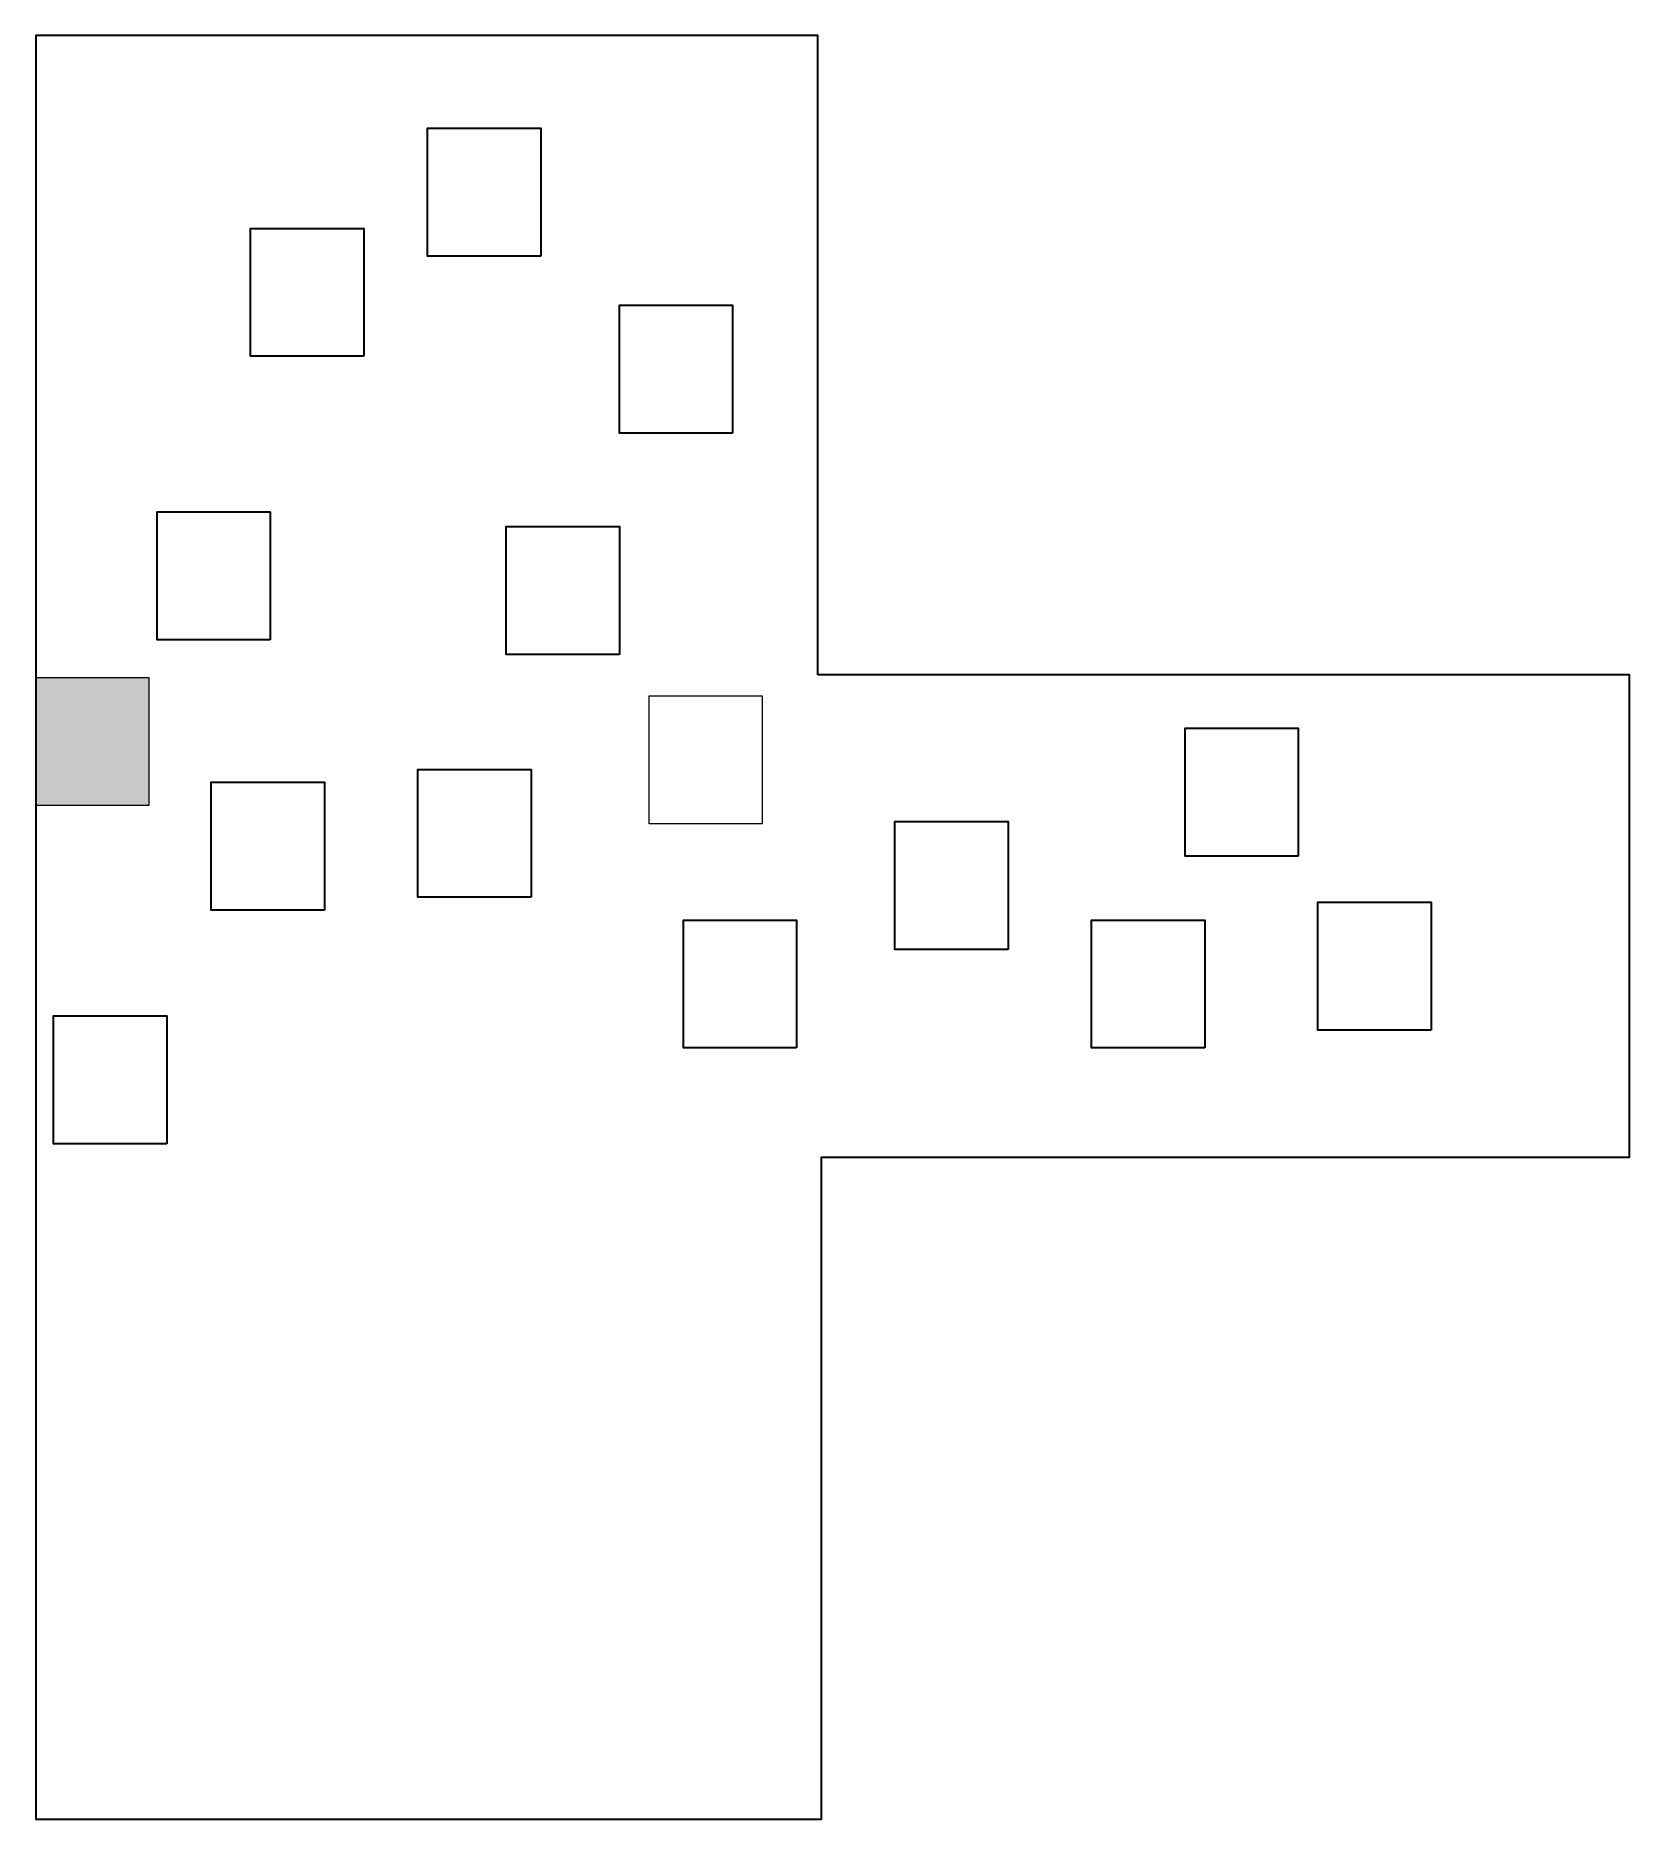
# Model space of a CAD drawing. Header units: inches. Extents: x 31 to 185, y 22 to 194.
import ezdxf

# ---------------------------------------------------------------- set-up
doc = ezdxf.new("R2010")
doc.units = ezdxf.units.IN
doc.header["$MEASUREMENT"] = 0
for name, color, linetype in [('pillar', 7, 'Continuous'), ('racks', 7, 'Continuous'), ('wals', 7, 'Continuous')]:
    doc.layers.add(name, color=color, linetype=linetype)

# ---------------------------------------------------------------- blocks, each defined once
blk = doc.blocks.new('block 2')
at = {"layer": 'racks', "color": 250, "lineweight": 35, "true_color": 0x231f20}
blk.add_lwpolyline([(78.82, 110.62), (67.89, 110.62), (67.89, 122.97), (78.82, 122.97), (78.82, 110.62)], dxfattribs=at)
blk = doc.blocks.new('block 3')
at = {"layer": 'racks', "color": 250, "lineweight": 35, "true_color": 0x231f20}
blk.add_lwpolyline([(165.78, 97.79), (154.85, 97.79), (154.85, 110.14), (165.78, 110.14), (165.78, 97.79)], dxfattribs=at)
blk = doc.blocks.new('block 4')
at = {"layer": 'racks', "color": 250, "lineweight": 35, "true_color": 0x231f20}
blk.add_lwpolyline([(62.66, 162.89), (51.73, 162.89), (51.73, 175.25), (62.66, 175.25), (62.66, 162.89)], dxfattribs=at)
blk = doc.blocks.new('block 5')
at = {"layer": 'racks', "color": 250, "lineweight": 35, "true_color": 0x231f20}
blk.add_lwpolyline([(53.62, 135.51), (42.69, 135.51), (42.69, 147.86), (53.62, 147.86), (53.62, 135.51)], dxfattribs=at)
blk = doc.blocks.new('block 6')
at = {"layer": 'racks', "color": 250, "lineweight": 35, "true_color": 0x231f20}
blk.add_lwpolyline([(87.36, 134.08), (76.43, 134.08), (76.43, 146.44), (87.36, 146.44), (87.36, 134.08)], dxfattribs=at)
blk = doc.blocks.new('block 7')
at = {"layer": 'racks', "color": 250, "lineweight": 35, "true_color": 0x231f20}
blk.add_lwpolyline([(58.85, 109.37), (47.92, 109.37), (47.92, 121.73), (58.85, 121.73), (58.85, 109.37)], dxfattribs=at)
blk = doc.blocks.new('block 8')
at = {"layer": 'racks', "color": 250, "lineweight": 35, "true_color": 0x231f20}
blk.add_lwpolyline([(104.47, 96.07), (93.54, 96.07), (93.54, 108.42), (104.47, 108.42), (104.47, 96.07)], dxfattribs=at)
blk = doc.blocks.new('block 9')
at = {"layer": 'racks', "color": 250, "lineweight": 35, "true_color": 0x231f20}
blk.add_lwpolyline([(143.91, 96.07), (132.98, 96.07), (132.98, 108.42), (143.91, 108.42), (143.91, 96.07)], dxfattribs=at)
blk = doc.blocks.new('block 10')
at = {"layer": 'racks', "color": 250, "lineweight": 35, "true_color": 0x231f20}
blk.add_lwpolyline([(152.94, 114.6), (142.01, 114.6), (142.01, 126.95), (152.94, 126.95), (152.94, 114.6)], dxfattribs=at)
blk = doc.blocks.new('block 11')
at = {"layer": 'racks', "color": 250, "lineweight": 35, "true_color": 0x231f20}
blk.add_lwpolyline([(79.76, 172.58), (68.83, 172.58), (68.83, 184.93), (79.76, 184.93), (79.76, 172.58)], dxfattribs=at)
blk = doc.blocks.new('block 12')
at = {"layer": 'racks', "color": 250, "lineweight": 35, "true_color": 0x231f20}
blk.add_lwpolyline([(98.29, 155.47), (87.36, 155.47), (87.36, 167.82), (98.29, 167.82), (98.29, 155.47)], dxfattribs=at)
blk = doc.blocks.new('block 13')
at = {"layer": 'racks', "color": 250, "lineweight": 35, "true_color": 0x231f20}
blk.add_lwpolyline([(43.62, 86.79), (32.69, 86.79), (32.69, 99.15), (43.62, 99.15), (43.62, 86.79)], dxfattribs=at)
blk = doc.blocks.new('block 14')
at = {"layer": 'racks', "color": 250, "lineweight": 35, "true_color": 0x231f20}
blk.add_lwpolyline([(124.91, 105.57), (113.98, 105.57), (113.98, 117.93), (124.91, 117.93), (124.91, 105.57)], dxfattribs=at)
blk = doc.blocks.new('block 15')
at = {"layer": 'racks', "color": 250, "lineweight": 35, "true_color": 0x231f20}
blk.add_lwpolyline([(124.91, 105.57), (113.98, 105.57), (113.98, 117.93), (124.91, 117.93), (124.91, 105.57)], dxfattribs=at)
blk = doc.blocks.new('block 16')
at = {"layer": 'racks', "color": 250, "lineweight": 35, "true_color": 0x231f20}
blk.add_lwpolyline([(124.91, 105.57), (113.98, 105.57), (113.98, 117.93), (124.91, 117.93), (124.91, 105.57)], dxfattribs=at)
blk = doc.blocks.new('block 17')
at = {"layer": 'racks', "color": 250, "lineweight": 35, "true_color": 0x231f20}
blk.add_lwpolyline([(124.91, 105.57), (113.98, 105.57), (113.98, 117.93), (124.91, 117.93), (124.91, 105.57)], dxfattribs=at)
blk = doc.blocks.new('block 18')
at = {"layer": 'racks', "color": 250, "lineweight": 35, "true_color": 0x231f20}
blk.add_lwpolyline([(124.91, 105.57), (113.98, 105.57), (113.98, 117.93), (124.91, 117.93), (124.91, 105.57)], dxfattribs=at)
blk = doc.blocks.new('block 19')
at = {"layer": 'racks', "color": 250, "lineweight": 35, "true_color": 0x231f20}
blk.add_lwpolyline([(124.91, 105.57), (113.98, 105.57), (113.98, 117.93), (124.91, 117.93), (124.91, 105.57)], dxfattribs=at)
blk = doc.blocks.new('block 20')
at = {"layer": 'racks', "color": 250, "lineweight": 35, "true_color": 0x231f20}
blk.add_lwpolyline([(124.91, 105.57), (113.98, 105.57), (113.98, 117.93), (124.91, 117.93), (124.91, 105.57)], dxfattribs=at)
blk = doc.blocks.new('block 21')
at = {"layer": 'racks', "color": 250, "lineweight": 35, "true_color": 0x231f20}
blk.add_lwpolyline([(124.91, 105.57), (113.98, 105.57), (113.98, 117.93), (124.91, 117.93), (124.91, 105.57)], dxfattribs=at)
blk = doc.blocks.new('block 22')
at = {"layer": 'racks', "color": 250, "lineweight": 35, "true_color": 0x231f20}
blk.add_lwpolyline([(124.91, 105.57), (113.98, 105.57), (113.98, 117.93), (124.91, 117.93), (124.91, 105.57)], dxfattribs=at)
blk = doc.blocks.new('block 23')
at = {"layer": 'racks', "color": 250, "lineweight": 35, "true_color": 0x231f20}
blk.add_lwpolyline([(124.91, 105.57), (113.98, 105.57), (113.98, 117.93), (124.91, 117.93), (124.91, 105.57)], dxfattribs=at)
blk = doc.blocks.new('block 24')
at = {"layer": 'racks', "color": 250, "lineweight": 35, "true_color": 0x231f20}
blk.add_lwpolyline([(124.91, 105.57), (113.98, 105.57), (113.98, 117.93), (124.91, 117.93), (124.91, 105.57)], dxfattribs=at)
blk = doc.blocks.new('block 25')
at = {"layer": 'racks', "color": 250, "lineweight": 35, "true_color": 0x231f20}
blk.add_lwpolyline([(124.91, 105.57), (113.98, 105.57), (113.98, 117.93), (124.91, 117.93), (124.91, 105.57)], dxfattribs=at)
blk = doc.blocks.new('block 26')
at = {"layer": 'racks', "color": 250, "lineweight": 35, "true_color": 0x231f20}
blk.add_lwpolyline([(124.91, 105.57), (113.98, 105.57), (113.98, 117.93), (124.91, 117.93), (124.91, 105.57)], dxfattribs=at)
blk = doc.blocks.new('block 27')
at = {"layer": 'racks', "color": 250, "lineweight": 35, "true_color": 0x231f20}
blk.add_lwpolyline([(124.91, 105.57), (113.98, 105.57), (113.98, 117.93), (124.91, 117.93), (124.91, 105.57)], dxfattribs=at)
blk = doc.blocks.new('block 28')
at = {"layer": 'racks', "color": 250, "lineweight": 35, "true_color": 0x231f20}
blk.add_lwpolyline([(124.91, 105.57), (113.98, 105.57), (113.98, 117.93), (124.91, 117.93), (124.91, 105.57)], dxfattribs=at)
blk = doc.blocks.new('block 29')
at = {"layer": 'racks', "color": 250, "lineweight": 35, "true_color": 0x231f20}
blk.add_lwpolyline([(124.91, 105.57), (113.98, 105.57), (113.98, 117.93), (124.91, 117.93), (124.91, 105.57)], dxfattribs=at)
blk = doc.blocks.new('block 30')
at = {"layer": 'racks', "color": 250, "lineweight": 35, "true_color": 0x231f20}
blk.add_lwpolyline([(124.91, 105.57), (113.98, 105.57), (113.98, 117.93), (124.91, 117.93), (124.91, 105.57)], dxfattribs=at)
blk = doc.blocks.new('block 31')
at = {"layer": 'racks', "color": 250, "lineweight": 35, "true_color": 0x231f20}
blk.add_lwpolyline([(124.91, 105.57), (113.98, 105.57), (113.98, 117.93), (124.91, 117.93), (124.91, 105.57)], dxfattribs=at)
blk = doc.blocks.new('block 32')
at = {"layer": 'racks', "color": 250, "lineweight": 35, "true_color": 0x231f20}
blk.add_lwpolyline([(124.91, 105.57), (113.98, 105.57), (113.98, 117.93), (124.91, 117.93), (124.91, 105.57)], dxfattribs=at)
blk = doc.blocks.new('block 33')
at = {"layer": 'racks', "color": 250, "lineweight": 35, "true_color": 0x231f20}
blk.add_lwpolyline([(124.91, 105.57), (113.98, 105.57), (113.98, 117.93), (124.91, 117.93), (124.91, 105.57)], dxfattribs=at)
blk = doc.blocks.new('block 34')
at = {"layer": 'racks', "color": 250, "lineweight": 35, "true_color": 0x231f20}
blk.add_lwpolyline([(124.91, 105.57), (113.98, 105.57), (113.98, 117.93), (124.91, 117.93), (124.91, 105.57)], dxfattribs=at)
blk = doc.blocks.new('block 35')
at = {"layer": 'racks', "color": 250, "lineweight": 35, "true_color": 0x231f20}
blk.add_lwpolyline([(124.91, 105.57), (113.98, 105.57), (113.98, 117.93), (124.91, 117.93), (124.91, 105.57)], dxfattribs=at)
blk = doc.blocks.new('block 36')
at = {"layer": 'racks', "color": 250, "lineweight": 35, "true_color": 0x231f20}
blk.add_lwpolyline([(124.91, 105.57), (113.98, 105.57), (113.98, 117.93), (124.91, 117.93), (124.91, 105.57)], dxfattribs=at)
blk = doc.blocks.new('block 37')
at = {"layer": 'racks', "color": 250, "lineweight": 35, "true_color": 0x231f20}
blk.add_lwpolyline([(124.91, 105.57), (113.98, 105.57), (113.98, 117.93), (124.91, 117.93), (124.91, 105.57)], dxfattribs=at)
blk = doc.blocks.new('block 38')
at = {"layer": 'racks', "color": 250, "lineweight": 35, "true_color": 0x231f20}
blk.add_lwpolyline([(124.91, 105.57), (113.98, 105.57), (113.98, 117.93), (124.91, 117.93), (124.91, 105.57)], dxfattribs=at)
blk = doc.blocks.new('block 39')
at = {"layer": 'racks', "color": 250, "lineweight": 35, "true_color": 0x231f20}
blk.add_lwpolyline([(124.91, 105.57), (113.98, 105.57), (113.98, 117.93), (124.91, 117.93), (124.91, 105.57)], dxfattribs=at)
blk = doc.blocks.new('block 40')
at = {"layer": 'racks', "color": 250, "lineweight": 35, "true_color": 0x231f20}
blk.add_lwpolyline([(124.91, 105.57), (113.98, 105.57), (113.98, 117.93), (124.91, 117.93), (124.91, 105.57)], dxfattribs=at)
blk = doc.blocks.new('block 41')
at = {"layer": 'racks', "color": 250, "lineweight": 35, "true_color": 0x231f20}
blk.add_lwpolyline([(124.91, 105.57), (113.98, 105.57), (113.98, 117.93), (124.91, 117.93), (124.91, 105.57)], dxfattribs=at)
blk = doc.blocks.new('block 42')
at = {"layer": 'racks', "color": 250, "lineweight": 35, "true_color": 0x231f20}
blk.add_lwpolyline([(124.91, 105.57), (113.98, 105.57), (113.98, 117.93), (124.91, 117.93), (124.91, 105.57)], dxfattribs=at)
blk = doc.blocks.new('block 43')
at = {"layer": 'racks', "color": 250, "lineweight": 35, "true_color": 0x231f20}
blk.add_lwpolyline([(124.91, 105.57), (113.98, 105.57), (113.98, 117.93), (124.91, 117.93), (124.91, 105.57)], dxfattribs=at)
blk = doc.blocks.new('block 44')
at = {"layer": 'racks', "color": 250, "lineweight": 35, "true_color": 0x231f20}
blk.add_lwpolyline([(124.91, 105.57), (113.98, 105.57), (113.98, 117.93), (124.91, 117.93), (124.91, 105.57)], dxfattribs=at)
blk = doc.blocks.new('block 45')
at = {"layer": 'racks', "color": 250, "lineweight": 35, "true_color": 0x231f20}
blk.add_lwpolyline([(124.91, 105.57), (113.98, 105.57), (113.98, 117.93), (124.91, 117.93), (124.91, 105.57)], dxfattribs=at)
blk = doc.blocks.new('block 46')
at = {"layer": 'racks', "color": 250, "lineweight": 35, "true_color": 0x231f20}
blk.add_lwpolyline([(124.91, 105.57), (113.98, 105.57), (113.98, 117.93), (124.91, 117.93), (124.91, 105.57)], dxfattribs=at)
blk = doc.blocks.new('block 47')
at = {"layer": 'racks', "color": 250, "lineweight": 35, "true_color": 0x231f20}
blk.add_lwpolyline([(124.91, 105.57), (113.98, 105.57), (113.98, 117.93), (124.91, 117.93), (124.91, 105.57)], dxfattribs=at)
blk = doc.blocks.new('block 48')
at = {"layer": 'racks', "color": 250, "lineweight": 35, "true_color": 0x231f20}
blk.add_lwpolyline([(124.91, 105.57), (113.98, 105.57), (113.98, 117.93), (124.91, 117.93), (124.91, 105.57)], dxfattribs=at)
blk = doc.blocks.new('block 49')
at = {"layer": 'racks', "color": 250, "lineweight": 35, "true_color": 0x231f20}
blk.add_lwpolyline([(124.91, 105.57), (113.98, 105.57), (113.98, 117.93), (124.91, 117.93), (124.91, 105.57)], dxfattribs=at)
blk = doc.blocks.new('block 50')
at = {"layer": 'racks', "color": 250, "lineweight": 35, "true_color": 0x231f20}
blk.add_lwpolyline([(124.91, 105.57), (113.98, 105.57), (113.98, 117.93), (124.91, 117.93), (124.91, 105.57)], dxfattribs=at)
blk = doc.blocks.new('block 51')
at = {"layer": 'racks', "color": 250, "lineweight": 35, "true_color": 0x231f20}
blk.add_lwpolyline([(124.91, 105.57), (113.98, 105.57), (113.98, 117.93), (124.91, 117.93), (124.91, 105.57)], dxfattribs=at)
blk = doc.blocks.new('block 52')
at = {"layer": 'racks', "color": 250, "lineweight": 35, "true_color": 0x231f20}
blk.add_lwpolyline([(124.91, 105.57), (113.98, 105.57), (113.98, 117.93), (124.91, 117.93), (124.91, 105.57)], dxfattribs=at)
blk = doc.blocks.new('block 53')
at = {"layer": 'racks', "color": 250, "lineweight": 35, "true_color": 0x231f20}
blk.add_lwpolyline([(124.91, 105.57), (113.98, 105.57), (113.98, 117.93), (124.91, 117.93), (124.91, 105.57)], dxfattribs=at)
blk = doc.blocks.new('block 54')
at = {"layer": 'racks', "color": 250, "lineweight": 35, "true_color": 0x231f20}
blk.add_lwpolyline([(124.91, 105.57), (113.98, 105.57), (113.98, 117.93), (124.91, 117.93), (124.91, 105.57)], dxfattribs=at)
blk = doc.blocks.new('block 55')
at = {"layer": 'racks', "color": 250, "lineweight": 35, "true_color": 0x231f20}
blk.add_lwpolyline([(124.91, 105.57), (113.98, 105.57), (113.98, 117.93), (124.91, 117.93), (124.91, 105.57)], dxfattribs=at)
blk = doc.blocks.new('block 56')
at = {"layer": 'racks', "color": 250, "lineweight": 35, "true_color": 0x231f20}
blk.add_lwpolyline([(124.91, 105.57), (113.98, 105.57), (113.98, 117.93), (124.91, 117.93), (124.91, 105.57)], dxfattribs=at)
blk = doc.blocks.new('block 57')
at = {"layer": 'racks', "color": 250, "lineweight": 35, "true_color": 0x231f20}
blk.add_lwpolyline([(124.91, 105.57), (113.98, 105.57), (113.98, 117.93), (124.91, 117.93), (124.91, 105.57)], dxfattribs=at)
blk = doc.blocks.new('block 58')
at = {"layer": 'racks', "color": 250, "lineweight": 35, "true_color": 0x231f20}
blk.add_lwpolyline([(124.91, 105.57), (113.98, 105.57), (113.98, 117.93), (124.91, 117.93), (124.91, 105.57)], dxfattribs=at)
blk = doc.blocks.new('block 59')
at = {"layer": 'racks', "color": 250, "lineweight": 35, "true_color": 0x231f20}
blk.add_lwpolyline([(124.91, 105.57), (113.98, 105.57), (113.98, 117.93), (124.91, 117.93), (124.91, 105.57)], dxfattribs=at)
blk = doc.blocks.new('block 60')
at = {"layer": 'racks', "color": 250, "lineweight": 35, "true_color": 0x231f20}
blk.add_lwpolyline([(124.91, 105.57), (113.98, 105.57), (113.98, 117.93), (124.91, 117.93), (124.91, 105.57)], dxfattribs=at)
blk = doc.blocks.new('block 61')
at = {"layer": 'racks', "color": 250, "lineweight": 35, "true_color": 0x231f20}
blk.add_lwpolyline([(124.91, 105.57), (113.98, 105.57), (113.98, 117.93), (124.91, 117.93), (124.91, 105.57)], dxfattribs=at)
blk = doc.blocks.new('block 62')
at = {"layer": 'racks', "color": 250, "lineweight": 35, "true_color": 0x231f20}
blk.add_lwpolyline([(124.91, 105.57), (113.98, 105.57), (113.98, 117.93), (124.91, 117.93), (124.91, 105.57)], dxfattribs=at)
blk = doc.blocks.new('block 63')
at = {"layer": 'racks', "color": 250, "lineweight": 35, "true_color": 0x231f20}
blk.add_lwpolyline([(124.91, 105.57), (113.98, 105.57), (113.98, 117.93), (124.91, 117.93), (124.91, 105.57)], dxfattribs=at)
blk = doc.blocks.new('block 64')
at = {"layer": 'racks', "color": 250, "lineweight": 35, "true_color": 0x231f20}
blk.add_lwpolyline([(124.91, 105.57), (113.98, 105.57), (113.98, 117.93), (124.91, 117.93), (124.91, 105.57)], dxfattribs=at)
blk = doc.blocks.new('block 65')
at = {"layer": 'racks', "color": 250, "lineweight": 35, "true_color": 0x231f20}
blk.add_lwpolyline([(124.91, 105.57), (113.98, 105.57), (113.98, 117.93), (124.91, 117.93), (124.91, 105.57)], dxfattribs=at)
blk = doc.blocks.new('block 66')
at = {"layer": 'racks', "color": 250, "lineweight": 35, "true_color": 0x231f20}
blk.add_lwpolyline([(124.91, 105.57), (113.98, 105.57), (113.98, 117.93), (124.91, 117.93), (124.91, 105.57)], dxfattribs=at)
blk = doc.blocks.new('block 67')
at = {"layer": 'racks', "color": 250, "lineweight": 35, "true_color": 0x231f20}
blk.add_lwpolyline([(124.91, 105.57), (113.98, 105.57), (113.98, 117.93), (124.91, 117.93), (124.91, 105.57)], dxfattribs=at)
blk = doc.blocks.new('block 68')
at = {"layer": 'racks', "color": 250, "lineweight": 35, "true_color": 0x231f20}
blk.add_lwpolyline([(124.91, 105.57), (113.98, 105.57), (113.98, 117.93), (124.91, 117.93), (124.91, 105.57)], dxfattribs=at)
blk = doc.blocks.new('block 69')
at = {"layer": 'racks', "color": 250, "lineweight": 35, "true_color": 0x231f20}
blk.add_lwpolyline([(124.91, 105.57), (113.98, 105.57), (113.98, 117.93), (124.91, 117.93), (124.91, 105.57)], dxfattribs=at)
blk = doc.blocks.new('block 70')
at = {"layer": 'racks', "color": 250, "lineweight": 35, "true_color": 0x231f20}
blk.add_lwpolyline([(124.91, 105.57), (113.98, 105.57), (113.98, 117.93), (124.91, 117.93), (124.91, 105.57)], dxfattribs=at)
blk = doc.blocks.new('block 71')
at = {"layer": 'racks', "color": 250, "lineweight": 35, "true_color": 0x231f20}
blk.add_lwpolyline([(124.91, 105.57), (113.98, 105.57), (113.98, 117.93), (124.91, 117.93), (124.91, 105.57)], dxfattribs=at)
blk = doc.blocks.new('block 72')
at = {"layer": 'racks', "color": 250, "lineweight": 35, "true_color": 0x231f20}
blk.add_lwpolyline([(124.91, 105.57), (113.98, 105.57), (113.98, 117.93), (124.91, 117.93), (124.91, 105.57)], dxfattribs=at)
blk = doc.blocks.new('block 73')
at = {"layer": 'racks', "color": 250, "lineweight": 35, "true_color": 0x231f20}
blk.add_lwpolyline([(124.91, 105.57), (113.98, 105.57), (113.98, 117.93), (124.91, 117.93), (124.91, 105.57)], dxfattribs=at)
blk = doc.blocks.new('block 74')
at = {"layer": 'racks', "color": 250, "lineweight": 35, "true_color": 0x231f20}
blk.add_lwpolyline([(124.91, 105.57), (113.98, 105.57), (113.98, 117.93), (124.91, 117.93), (124.91, 105.57)], dxfattribs=at)
blk = doc.blocks.new('block 75')
at = {"layer": 'racks', "color": 250, "lineweight": 35, "true_color": 0x231f20}
blk.add_lwpolyline([(124.91, 105.57), (113.98, 105.57), (113.98, 117.93), (124.91, 117.93), (124.91, 105.57)], dxfattribs=at)
blk = doc.blocks.new('block 76')
at = {"layer": 'racks', "color": 250, "lineweight": 35, "true_color": 0x231f20}
blk.add_lwpolyline([(124.91, 105.57), (113.98, 105.57), (113.98, 117.93), (124.91, 117.93), (124.91, 105.57)], dxfattribs=at)
blk = doc.blocks.new('block 77')
at = {"layer": 'racks', "color": 250, "lineweight": 35, "true_color": 0x231f20}
blk.add_lwpolyline([(124.91, 105.57), (113.98, 105.57), (113.98, 117.93), (124.91, 117.93), (124.91, 105.57)], dxfattribs=at)
blk = doc.blocks.new('block 78')
at = {"layer": 'racks', "color": 250, "lineweight": 35, "true_color": 0x231f20}
blk.add_lwpolyline([(124.91, 105.57), (113.98, 105.57), (113.98, 117.93), (124.91, 117.93), (124.91, 105.57)], dxfattribs=at)
blk = doc.blocks.new('block 79')
at = {"layer": 'racks', "color": 250, "lineweight": 35, "true_color": 0x231f20}
blk.add_lwpolyline([(124.91, 105.57), (113.98, 105.57), (113.98, 117.93), (124.91, 117.93), (124.91, 105.57)], dxfattribs=at)
blk = doc.blocks.new('block 80')
at = {"layer": 'racks', "color": 250, "lineweight": 35, "true_color": 0x231f20}
blk.add_lwpolyline([(124.91, 105.57), (113.98, 105.57), (113.98, 117.93), (124.91, 117.93), (124.91, 105.57)], dxfattribs=at)
blk = doc.blocks.new('block 81')
at = {"layer": 'racks', "color": 250, "lineweight": 35, "true_color": 0x231f20}
blk.add_lwpolyline([(124.91, 105.57), (113.98, 105.57), (113.98, 117.93), (124.91, 117.93), (124.91, 105.57)], dxfattribs=at)
blk = doc.blocks.new('block 82')
at = {"layer": 'racks', "color": 250, "lineweight": 35, "true_color": 0x231f20}
blk.add_lwpolyline([(124.91, 105.57), (113.98, 105.57), (113.98, 117.93), (124.91, 117.93), (124.91, 105.57)], dxfattribs=at)
blk = doc.blocks.new('block 83')
at = {"layer": 'racks', "color": 250, "lineweight": 35, "true_color": 0x231f20}
blk.add_lwpolyline([(124.91, 105.57), (113.98, 105.57), (113.98, 117.93), (124.91, 117.93), (124.91, 105.57)], dxfattribs=at)
blk = doc.blocks.new('block 84')
at = {"layer": 'racks', "color": 250, "lineweight": 35, "true_color": 0x231f20}
blk.add_lwpolyline([(124.91, 105.57), (113.98, 105.57), (113.98, 117.93), (124.91, 117.93), (124.91, 105.57)], dxfattribs=at)
blk = doc.blocks.new('block 85')
at = {"layer": 'racks', "color": 250, "lineweight": 35, "true_color": 0x231f20}
blk.add_lwpolyline([(124.91, 105.57), (113.98, 105.57), (113.98, 117.93), (124.91, 117.93), (124.91, 105.57)], dxfattribs=at)
blk = doc.blocks.new('block 86')
at = {"layer": 'racks', "color": 250, "lineweight": 35, "true_color": 0x231f20}
blk.add_lwpolyline([(124.91, 105.57), (113.98, 105.57), (113.98, 117.93), (124.91, 117.93), (124.91, 105.57)], dxfattribs=at)
blk = doc.blocks.new('block 87')
at = {"layer": 'racks', "color": 250, "lineweight": 35, "true_color": 0x231f20}
blk.add_lwpolyline([(124.91, 105.57), (113.98, 105.57), (113.98, 117.93), (124.91, 117.93), (124.91, 105.57)], dxfattribs=at)
blk = doc.blocks.new('block 88')
at = {"layer": 'racks', "color": 250, "lineweight": 35, "true_color": 0x231f20}
blk.add_lwpolyline([(124.91, 105.57), (113.98, 105.57), (113.98, 117.93), (124.91, 117.93), (124.91, 105.57)], dxfattribs=at)
blk = doc.blocks.new('block 89')
at = {"layer": 'racks', "color": 250, "lineweight": 35, "true_color": 0x231f20}
blk.add_lwpolyline([(124.91, 105.57), (113.98, 105.57), (113.98, 117.93), (124.91, 117.93), (124.91, 105.57)], dxfattribs=at)
blk = doc.blocks.new('block 90')
at = {"layer": 'racks', "color": 250, "lineweight": 35, "true_color": 0x231f20}
blk.add_lwpolyline([(124.91, 105.57), (113.98, 105.57), (113.98, 117.93), (124.91, 117.93), (124.91, 105.57)], dxfattribs=at)
blk = doc.blocks.new('block 91')
at = {"layer": 'racks', "color": 250, "lineweight": 35, "true_color": 0x231f20}
blk.add_lwpolyline([(124.91, 105.57), (113.98, 105.57), (113.98, 117.93), (124.91, 117.93), (124.91, 105.57)], dxfattribs=at)
blk = doc.blocks.new('block 92')
at = {"layer": 'racks', "color": 250, "lineweight": 35, "true_color": 0x231f20}
blk.add_lwpolyline([(124.91, 105.57), (113.98, 105.57), (113.98, 117.93), (124.91, 117.93), (124.91, 105.57)], dxfattribs=at)
blk = doc.blocks.new('block 93')
at = {"layer": 'racks', "color": 250, "lineweight": 35, "true_color": 0x231f20}
blk.add_lwpolyline([(124.91, 105.57), (113.98, 105.57), (113.98, 117.93), (124.91, 117.93), (124.91, 105.57)], dxfattribs=at)
blk = doc.blocks.new('block 94')
at = {"layer": 'racks', "color": 250, "lineweight": 35, "true_color": 0x231f20}
blk.add_lwpolyline([(124.91, 105.57), (113.98, 105.57), (113.98, 117.93), (124.91, 117.93), (124.91, 105.57)], dxfattribs=at)
blk = doc.blocks.new('block 95')
at = {"layer": 'racks', "color": 250, "lineweight": 35, "true_color": 0x231f20}
blk.add_lwpolyline([(124.91, 105.57), (113.98, 105.57), (113.98, 117.93), (124.91, 117.93), (124.91, 105.57)], dxfattribs=at)
blk = doc.blocks.new('block 96')
at = {"layer": 'racks', "color": 250, "lineweight": 35, "true_color": 0x231f20}
blk.add_lwpolyline([(124.91, 105.57), (113.98, 105.57), (113.98, 117.93), (124.91, 117.93), (124.91, 105.57)], dxfattribs=at)
blk = doc.blocks.new('block 97')
at = {"layer": 'racks', "color": 250, "lineweight": 35, "true_color": 0x231f20}
blk.add_lwpolyline([(124.91, 105.57), (113.98, 105.57), (113.98, 117.93), (124.91, 117.93), (124.91, 105.57)], dxfattribs=at)
blk = doc.blocks.new('block 98')
at = {"layer": 'racks', "color": 250, "lineweight": 35, "true_color": 0x231f20}
blk.add_lwpolyline([(124.91, 105.57), (113.98, 105.57), (113.98, 117.93), (124.91, 117.93), (124.91, 105.57)], dxfattribs=at)
blk = doc.blocks.new('block 99')
at = {"layer": 'racks', "color": 250, "lineweight": 35, "true_color": 0x231f20}
blk.add_lwpolyline([(124.91, 105.57), (113.98, 105.57), (113.98, 117.93), (124.91, 117.93), (124.91, 105.57)], dxfattribs=at)
blk = doc.blocks.new('block 100')
at = {"layer": 'racks', "color": 250, "lineweight": 35, "true_color": 0x231f20}
blk.add_lwpolyline([(124.91, 105.57), (113.98, 105.57), (113.98, 117.93), (124.91, 117.93), (124.91, 105.57)], dxfattribs=at)
blk = doc.blocks.new('block 101')
at = {"layer": 'racks', "color": 250, "lineweight": 35, "true_color": 0x231f20}
blk.add_lwpolyline([(124.91, 105.57), (113.98, 105.57), (113.98, 117.93), (124.91, 117.93), (124.91, 105.57)], dxfattribs=at)
blk = doc.blocks.new('block 102')
at = {"layer": 'racks', "color": 250, "lineweight": 35, "true_color": 0x231f20}
blk.add_lwpolyline([(124.91, 105.57), (113.98, 105.57), (113.98, 117.93), (124.91, 117.93), (124.91, 105.57)], dxfattribs=at)
blk = doc.blocks.new('block 103')
at = {"layer": 'racks', "color": 250, "lineweight": 35, "true_color": 0x231f20}
blk.add_lwpolyline([(124.91, 105.57), (113.98, 105.57), (113.98, 117.93), (124.91, 117.93), (124.91, 105.57)], dxfattribs=at)
blk = doc.blocks.new('block 104')
at = {"layer": 'racks', "color": 250, "lineweight": 35, "true_color": 0x231f20}
blk.add_lwpolyline([(124.91, 105.57), (113.98, 105.57), (113.98, 117.93), (124.91, 117.93), (124.91, 105.57)], dxfattribs=at)
blk = doc.blocks.new('block 105')
at = {"layer": 'racks', "color": 250, "lineweight": 35, "true_color": 0x231f20}
blk.add_lwpolyline([(124.91, 105.57), (113.98, 105.57), (113.98, 117.93), (124.91, 117.93), (124.91, 105.57)], dxfattribs=at)
blk = doc.blocks.new('block 106')
at = {"layer": 'racks', "color": 250, "lineweight": 35, "true_color": 0x231f20}
blk.add_lwpolyline([(124.91, 105.57), (113.98, 105.57), (113.98, 117.93), (124.91, 117.93), (124.91, 105.57)], dxfattribs=at)
blk = doc.blocks.new('block 107')
at = {"layer": 'racks', "color": 250, "lineweight": 35, "true_color": 0x231f20}
blk.add_lwpolyline([(124.91, 105.57), (113.98, 105.57), (113.98, 117.93), (124.91, 117.93), (124.91, 105.57)], dxfattribs=at)
blk = doc.blocks.new('block 108')
at = {"layer": 'racks', "color": 250, "lineweight": 35, "true_color": 0x231f20}
blk.add_lwpolyline([(124.91, 105.57), (113.98, 105.57), (113.98, 117.93), (124.91, 117.93), (124.91, 105.57)], dxfattribs=at)
blk = doc.blocks.new('block 109')
at = {"layer": 'racks', "color": 250, "lineweight": 35, "true_color": 0x231f20}
blk.add_lwpolyline([(124.91, 105.57), (113.98, 105.57), (113.98, 117.93), (124.91, 117.93), (124.91, 105.57)], dxfattribs=at)
blk = doc.blocks.new('block 110')
at = {"layer": 'racks', "color": 250, "lineweight": 35, "true_color": 0x231f20}
blk.add_lwpolyline([(124.91, 105.57), (113.98, 105.57), (113.98, 117.93), (124.91, 117.93), (124.91, 105.57)], dxfattribs=at)
blk = doc.blocks.new('block 111')
at = {"layer": 'racks', "color": 250, "lineweight": 35, "true_color": 0x231f20}
blk.add_lwpolyline([(124.91, 105.57), (113.98, 105.57), (113.98, 117.93), (124.91, 117.93), (124.91, 105.57)], dxfattribs=at)
blk = doc.blocks.new('block 112')
at = {"layer": 'racks', "color": 250, "lineweight": 35, "true_color": 0x231f20}
blk.add_lwpolyline([(124.91, 105.57), (113.98, 105.57), (113.98, 117.93), (124.91, 117.93), (124.91, 105.57)], dxfattribs=at)
blk = doc.blocks.new('block 113')
at = {"layer": 'racks', "color": 250, "lineweight": 35, "true_color": 0x231f20}
blk.add_lwpolyline([(124.91, 105.57), (113.98, 105.57), (113.98, 117.93), (124.91, 117.93), (124.91, 105.57)], dxfattribs=at)
blk = doc.blocks.new('block 114')
at = {"layer": 'racks', "color": 250, "lineweight": 35, "true_color": 0x231f20}
blk.add_lwpolyline([(124.91, 105.57), (113.98, 105.57), (113.98, 117.93), (124.91, 117.93), (124.91, 105.57)], dxfattribs=at)
blk = doc.blocks.new('block 115')
at = {"layer": 'racks', "color": 250, "lineweight": 35, "true_color": 0x231f20}
blk.add_lwpolyline([(124.91, 105.57), (113.98, 105.57), (113.98, 117.93), (124.91, 117.93), (124.91, 105.57)], dxfattribs=at)
blk = doc.blocks.new('block 116')
at = {"layer": 'racks', "color": 250, "lineweight": 35, "true_color": 0x231f20}
blk.add_lwpolyline([(124.91, 105.57), (113.98, 105.57), (113.98, 117.93), (124.91, 117.93), (124.91, 105.57)], dxfattribs=at)
blk = doc.blocks.new('block 117')
at = {"layer": 'racks', "color": 250, "lineweight": 35, "true_color": 0x231f20}
blk.add_lwpolyline([(124.91, 105.57), (113.98, 105.57), (113.98, 117.93), (124.91, 117.93), (124.91, 105.57)], dxfattribs=at)
blk = doc.blocks.new('block 118')
at = {"layer": 'racks', "color": 250, "lineweight": 35, "true_color": 0x231f20}
blk.add_lwpolyline([(124.91, 105.57), (113.98, 105.57), (113.98, 117.93), (124.91, 117.93), (124.91, 105.57)], dxfattribs=at)
blk = doc.blocks.new('block 119')
at = {"layer": 'racks', "color": 250, "lineweight": 35, "true_color": 0x231f20}
blk.add_lwpolyline([(124.91, 105.57), (113.98, 105.57), (113.98, 117.93), (124.91, 117.93), (124.91, 105.57)], dxfattribs=at)
blk = doc.blocks.new('block 120')
at = {"layer": 'racks', "color": 250, "lineweight": 35, "true_color": 0x231f20}
blk.add_lwpolyline([(124.91, 105.57), (113.98, 105.57), (113.98, 117.93), (124.91, 117.93), (124.91, 105.57)], dxfattribs=at)
blk = doc.blocks.new('block 121')
at = {"layer": 'racks', "color": 250, "lineweight": 35, "true_color": 0x231f20}
blk.add_lwpolyline([(124.91, 105.57), (113.98, 105.57), (113.98, 117.93), (124.91, 117.93), (124.91, 105.57)], dxfattribs=at)
blk = doc.blocks.new('block 122')
at = {"layer": 'racks', "color": 250, "lineweight": 35, "true_color": 0x231f20}
blk.add_lwpolyline([(124.91, 105.57), (113.98, 105.57), (113.98, 117.93), (124.91, 117.93), (124.91, 105.57)], dxfattribs=at)
blk = doc.blocks.new('block 123')
at = {"layer": 'racks', "color": 250, "lineweight": 35, "true_color": 0x231f20}
blk.add_lwpolyline([(124.91, 105.57), (113.98, 105.57), (113.98, 117.93), (124.91, 117.93), (124.91, 105.57)], dxfattribs=at)
blk = doc.blocks.new('block 124')
at = {"layer": 'racks', "color": 250, "lineweight": 35, "true_color": 0x231f20}
blk.add_lwpolyline([(124.91, 105.57), (113.98, 105.57), (113.98, 117.93), (124.91, 117.93), (124.91, 105.57)], dxfattribs=at)
blk = doc.blocks.new('block 125')
at = {"layer": 'racks', "color": 250, "lineweight": 35, "true_color": 0x231f20}
blk.add_lwpolyline([(124.91, 105.57), (113.98, 105.57), (113.98, 117.93), (124.91, 117.93), (124.91, 105.57)], dxfattribs=at)
blk = doc.blocks.new('block 126')
at = {"layer": 'racks', "color": 250, "lineweight": 35, "true_color": 0x231f20}
blk.add_lwpolyline([(124.91, 105.57), (113.98, 105.57), (113.98, 117.93), (124.91, 117.93), (124.91, 105.57)], dxfattribs=at)
blk = doc.blocks.new('block 127')
at = {"layer": 'racks', "color": 250, "lineweight": 35, "true_color": 0x231f20}
blk.add_lwpolyline([(124.91, 105.57), (113.98, 105.57), (113.98, 117.93), (124.91, 117.93), (124.91, 105.57)], dxfattribs=at)
blk = doc.blocks.new('block 128')
at = {"layer": 'racks', "color": 250, "lineweight": 35, "true_color": 0x231f20}
blk.add_lwpolyline([(124.91, 105.57), (113.98, 105.57), (113.98, 117.93), (124.91, 117.93), (124.91, 105.57)], dxfattribs=at)
blk = doc.blocks.new('block 129')
at = {"layer": 'racks', "color": 250, "lineweight": 35, "true_color": 0x231f20}
blk.add_lwpolyline([(124.91, 105.57), (113.98, 105.57), (113.98, 117.93), (124.91, 117.93), (124.91, 105.57)], dxfattribs=at)
blk = doc.blocks.new('block 130')
at = {"layer": 'racks', "color": 250, "lineweight": 35, "true_color": 0x231f20}
blk.add_lwpolyline([(124.91, 105.57), (113.98, 105.57), (113.98, 117.93), (124.91, 117.93), (124.91, 105.57)], dxfattribs=at)
blk = doc.blocks.new('block 131')
at = {"layer": 'racks', "color": 250, "lineweight": 35, "true_color": 0x231f20}
blk.add_lwpolyline([(124.91, 105.57), (113.98, 105.57), (113.98, 117.93), (124.91, 117.93), (124.91, 105.57)], dxfattribs=at)
blk = doc.blocks.new('block 132')
at = {"layer": 'racks', "color": 250, "lineweight": 35, "true_color": 0x231f20}
blk.add_lwpolyline([(124.91, 105.57), (113.98, 105.57), (113.98, 117.93), (124.91, 117.93), (124.91, 105.57)], dxfattribs=at)
blk = doc.blocks.new('block 133')
at = {"layer": 'racks', "color": 250, "lineweight": 35, "true_color": 0x231f20}
blk.add_lwpolyline([(124.91, 105.57), (113.98, 105.57), (113.98, 117.93), (124.91, 117.93), (124.91, 105.57)], dxfattribs=at)
blk = doc.blocks.new('block 134')
at = {"layer": 'racks', "color": 250, "lineweight": 35, "true_color": 0x231f20}
blk.add_lwpolyline([(124.91, 105.57), (113.98, 105.57), (113.98, 117.93), (124.91, 117.93), (124.91, 105.57)], dxfattribs=at)
blk = doc.blocks.new('block 135')
at = {"layer": 'racks', "color": 250, "lineweight": 35, "true_color": 0x231f20}
blk.add_lwpolyline([(124.91, 105.57), (113.98, 105.57), (113.98, 117.93), (124.91, 117.93), (124.91, 105.57)], dxfattribs=at)
blk = doc.blocks.new('block 136')
at = {"layer": 'racks', "color": 250, "lineweight": 35, "true_color": 0x231f20}
blk.add_lwpolyline([(124.91, 105.57), (113.98, 105.57), (113.98, 117.93), (124.91, 117.93), (124.91, 105.57)], dxfattribs=at)
blk = doc.blocks.new('block 137')
at = {"layer": 'racks', "color": 250, "lineweight": 35, "true_color": 0x231f20}
blk.add_lwpolyline([(124.91, 105.57), (113.98, 105.57), (113.98, 117.93), (124.91, 117.93), (124.91, 105.57)], dxfattribs=at)
blk = doc.blocks.new('block 138')
at = {"layer": 'racks', "color": 250, "lineweight": 35, "true_color": 0x231f20}
blk.add_lwpolyline([(124.91, 105.57), (113.98, 105.57), (113.98, 117.93), (124.91, 117.93), (124.91, 105.57)], dxfattribs=at)
blk = doc.blocks.new('block 139')
at = {"layer": 'racks', "color": 250, "lineweight": 35, "true_color": 0x231f20}
blk.add_lwpolyline([(124.91, 105.57), (113.98, 105.57), (113.98, 117.93), (124.91, 117.93), (124.91, 105.57)], dxfattribs=at)
blk = doc.blocks.new('block 140')
at = {"layer": 'racks', "color": 250, "lineweight": 35, "true_color": 0x231f20}
blk.add_lwpolyline([(124.91, 105.57), (113.98, 105.57), (113.98, 117.93), (124.91, 117.93), (124.91, 105.57)], dxfattribs=at)
blk = doc.blocks.new('block 141')
at = {"layer": 'racks', "color": 250, "lineweight": 35, "true_color": 0x231f20}
blk.add_lwpolyline([(124.91, 105.57), (113.98, 105.57), (113.98, 117.93), (124.91, 117.93), (124.91, 105.57)], dxfattribs=at)
blk = doc.blocks.new('block 142')
at = {"layer": 'racks', "color": 250, "lineweight": 35, "true_color": 0x231f20}
blk.add_lwpolyline([(124.91, 105.57), (113.98, 105.57), (113.98, 117.93), (124.91, 117.93), (124.91, 105.57)], dxfattribs=at)
blk = doc.blocks.new('block 143')
at = {"layer": 'racks', "color": 250, "lineweight": 35, "true_color": 0x231f20}
blk.add_lwpolyline([(124.91, 105.57), (113.98, 105.57), (113.98, 117.93), (124.91, 117.93), (124.91, 105.57)], dxfattribs=at)
blk = doc.blocks.new('block 144')
at = {"layer": 'racks', "color": 250, "lineweight": 35, "true_color": 0x231f20}
blk.add_lwpolyline([(124.91, 105.57), (113.98, 105.57), (113.98, 117.93), (124.91, 117.93), (124.91, 105.57)], dxfattribs=at)
blk = doc.blocks.new('block 145')
at = {"layer": 'racks', "color": 250, "lineweight": 35, "true_color": 0x231f20}
blk.add_lwpolyline([(124.91, 105.57), (113.98, 105.57), (113.98, 117.93), (124.91, 117.93), (124.91, 105.57)], dxfattribs=at)
blk = doc.blocks.new('block 146')
at = {"layer": 'racks', "color": 250, "lineweight": 35, "true_color": 0x231f20}
blk.add_lwpolyline([(124.91, 105.57), (113.98, 105.57), (113.98, 117.93), (124.91, 117.93), (124.91, 105.57)], dxfattribs=at)
blk = doc.blocks.new('block 147')
at = {"layer": 'racks', "color": 250, "lineweight": 35, "true_color": 0x231f20}
blk.add_lwpolyline([(124.91, 105.57), (113.98, 105.57), (113.98, 117.93), (124.91, 117.93), (124.91, 105.57)], dxfattribs=at)
blk = doc.blocks.new('block 148')
at = {"layer": 'racks', "color": 250, "lineweight": 35, "true_color": 0x231f20}
blk.add_lwpolyline([(124.91, 105.57), (113.98, 105.57), (113.98, 117.93), (124.91, 117.93), (124.91, 105.57)], dxfattribs=at)
blk = doc.blocks.new('block 149')
at = {"layer": 'racks', "color": 250, "lineweight": 35, "true_color": 0x231f20}
blk.add_lwpolyline([(124.91, 105.57), (113.98, 105.57), (113.98, 117.93), (124.91, 117.93), (124.91, 105.57)], dxfattribs=at)
blk = doc.blocks.new('block 150')
at = {"layer": 'racks', "color": 250, "lineweight": 35, "true_color": 0x231f20}
blk.add_lwpolyline([(124.91, 105.57), (113.98, 105.57), (113.98, 117.93), (124.91, 117.93), (124.91, 105.57)], dxfattribs=at)
blk = doc.blocks.new('block 151')
at = {"layer": 'racks', "color": 250, "lineweight": 35, "true_color": 0x231f20}
blk.add_lwpolyline([(124.91, 105.57), (113.98, 105.57), (113.98, 117.93), (124.91, 117.93), (124.91, 105.57)], dxfattribs=at)
blk = doc.blocks.new('block 152')
at = {"layer": 'racks', "color": 250, "lineweight": 35, "true_color": 0x231f20}
blk.add_lwpolyline([(124.91, 105.57), (113.98, 105.57), (113.98, 117.93), (124.91, 117.93), (124.91, 105.57)], dxfattribs=at)
blk = doc.blocks.new('block 153')
at = {"layer": 'racks', "color": 250, "lineweight": 35, "true_color": 0x231f20}
blk.add_lwpolyline([(124.91, 105.57), (113.98, 105.57), (113.98, 117.93), (124.91, 117.93), (124.91, 105.57)], dxfattribs=at)
blk = doc.blocks.new('block 154')
at = {"layer": 'racks', "color": 250, "lineweight": 35, "true_color": 0x231f20}
blk.add_lwpolyline([(124.91, 105.57), (113.98, 105.57), (113.98, 117.93), (124.91, 117.93), (124.91, 105.57)], dxfattribs=at)
blk = doc.blocks.new('block 155')
at = {"layer": 'racks', "color": 250, "lineweight": 35, "true_color": 0x231f20}
blk.add_lwpolyline([(124.91, 105.57), (113.98, 105.57), (113.98, 117.93), (124.91, 117.93), (124.91, 105.57)], dxfattribs=at)
blk = doc.blocks.new('block 156')
at = {"layer": 'racks', "color": 250, "lineweight": 35, "true_color": 0x231f20}
blk.add_lwpolyline([(124.91, 105.57), (113.98, 105.57), (113.98, 117.93), (124.91, 117.93), (124.91, 105.57)], dxfattribs=at)
blk = doc.blocks.new('block 157')
at = {"layer": 'racks', "color": 250, "lineweight": 35, "true_color": 0x231f20}
blk.add_lwpolyline([(124.91, 105.57), (113.98, 105.57), (113.98, 117.93), (124.91, 117.93), (124.91, 105.57)], dxfattribs=at)
blk = doc.blocks.new('block 158')
at = {"layer": 'racks', "color": 250, "lineweight": 35, "true_color": 0x231f20}
blk.add_lwpolyline([(124.91, 105.57), (113.98, 105.57), (113.98, 117.93), (124.91, 117.93), (124.91, 105.57)], dxfattribs=at)
blk = doc.blocks.new('block 159')
at = {"layer": 'racks', "color": 250, "lineweight": 35, "true_color": 0x231f20}
blk.add_lwpolyline([(124.91, 105.57), (113.98, 105.57), (113.98, 117.93), (124.91, 117.93), (124.91, 105.57)], dxfattribs=at)
blk = doc.blocks.new('block 160')
at = {"layer": 'racks', "color": 250, "lineweight": 35, "true_color": 0x231f20}
blk.add_lwpolyline([(124.91, 105.57), (113.98, 105.57), (113.98, 117.93), (124.91, 117.93), (124.91, 105.57)], dxfattribs=at)
blk = doc.blocks.new('block 161')
at = {"layer": 'racks', "color": 250, "lineweight": 35, "true_color": 0x231f20}
blk.add_lwpolyline([(124.91, 105.57), (113.98, 105.57), (113.98, 117.93), (124.91, 117.93), (124.91, 105.57)], dxfattribs=at)
blk = doc.blocks.new('block 162')
at = {"layer": 'racks', "color": 250, "lineweight": 35, "true_color": 0x231f20}
blk.add_lwpolyline([(124.91, 105.57), (113.98, 105.57), (113.98, 117.93), (124.91, 117.93), (124.91, 105.57)], dxfattribs=at)
blk = doc.blocks.new('block 163')
at = {"layer": 'racks', "color": 250, "lineweight": 35, "true_color": 0x231f20}
blk.add_lwpolyline([(124.91, 105.57), (113.98, 105.57), (113.98, 117.93), (124.91, 117.93), (124.91, 105.57)], dxfattribs=at)
blk = doc.blocks.new('block 164')
at = {"layer": 'racks', "color": 250, "lineweight": 35, "true_color": 0x231f20}
blk.add_lwpolyline([(124.91, 105.57), (113.98, 105.57), (113.98, 117.93), (124.91, 117.93), (124.91, 105.57)], dxfattribs=at)
blk = doc.blocks.new('block 165')
at = {"layer": 'racks', "color": 250, "lineweight": 35, "true_color": 0x231f20}
blk.add_lwpolyline([(124.91, 105.57), (113.98, 105.57), (113.98, 117.93), (124.91, 117.93), (124.91, 105.57)], dxfattribs=at)
blk = doc.blocks.new('block 166')
at = {"layer": 'racks', "color": 250, "lineweight": 35, "true_color": 0x231f20}
blk.add_lwpolyline([(124.91, 105.57), (113.98, 105.57), (113.98, 117.93), (124.91, 117.93), (124.91, 105.57)], dxfattribs=at)
blk = doc.blocks.new('block 167')
at = {"layer": 'racks', "color": 250, "lineweight": 35, "true_color": 0x231f20}
blk.add_lwpolyline([(124.91, 105.57), (113.98, 105.57), (113.98, 117.93), (124.91, 117.93), (124.91, 105.57)], dxfattribs=at)
blk = doc.blocks.new('block 168')
at = {"layer": 'racks', "color": 250, "lineweight": 35, "true_color": 0x231f20}
blk.add_lwpolyline([(124.91, 105.57), (113.98, 105.57), (113.98, 117.93), (124.91, 117.93), (124.91, 105.57)], dxfattribs=at)
blk = doc.blocks.new('block 169')
at = {"layer": 'racks', "color": 250, "lineweight": 35, "true_color": 0x231f20}
blk.add_lwpolyline([(124.91, 105.57), (113.98, 105.57), (113.98, 117.93), (124.91, 117.93), (124.91, 105.57)], dxfattribs=at)
blk = doc.blocks.new('block 170')
at = {"layer": 'racks', "color": 250, "lineweight": 35, "true_color": 0x231f20}
blk.add_lwpolyline([(124.91, 105.57), (113.98, 105.57), (113.98, 117.93), (124.91, 117.93), (124.91, 105.57)], dxfattribs=at)
blk = doc.blocks.new('block 171')
at = {"layer": 'racks', "color": 250, "lineweight": 35, "true_color": 0x231f20}
blk.add_lwpolyline([(124.91, 105.57), (113.98, 105.57), (113.98, 117.93), (124.91, 117.93), (124.91, 105.57)], dxfattribs=at)
blk = doc.blocks.new('block 172')
at = {"layer": 'pillar', "lineweight": 0}
blk.add_lwpolyline([(101.15, 117.73), (90.22, 117.73), (90.22, 130.08), (101.15, 130.08), (101.15, 117.73)], dxfattribs=at)
blk = doc.blocks.new('block 173')
at = {"layer": 'pillar', "true_color": 0x231f20}
h = blk.add_hatch(color=250, dxfattribs=at)
h.dxf.hatch_style = 2
h.paths.add_polyline_path([(41.89, 119.49), (30.96, 119.49), (30.96, 131.85), (41.89, 131.85)])
at = {"layer": 'pillar', "lineweight": 0}
blk.add_lwpolyline([(41.89, 119.49), (30.96, 119.49), (30.96, 131.85), (41.89, 131.85), (41.89, 119.49), (41.89, 119.49)], dxfattribs=at)

msp = doc.modelspace()

# ---------------------------------------------------------------- linework, layer by layer
at = {"layer": 'wals', "color": 7, "lineweight": 35, "true_color": 0xffffff}
msp.add_lwpolyline([(106.52, 132.1), (106.52, 193.88), (30.96, 193.88), (30.96, 85.52), (30.96, 21.52), (106.89, 21.52), (106.89, 85.52), (184.94, 85.52), (184.94, 132.1), (106.52, 132.1)], dxfattribs=at)

# ---------------------------------------------------------------- block references
at = {"layer": 'pillar'}
for name in ['block 173', 'block 172']:
    msp.add_blockref(name, (0, 0), dxfattribs=at)
at = {"layer": 'racks'}
for name in ['block 11', 'block 4', 'block 12', 'block 5', 'block 6', 'block 10', 'block 2', 'block 7', 'block 14', 'block 15', 'block 16', 'block 17', 'block 18', 'block 19', 'block 20', 'block 21', 'block 22', 'block 23', 'block 24', 'block 25', 'block 26', 'block 27', 'block 28', 'block 29', 'block 30', 'block 31', 'block 32', 'block 33', 'block 34', 'block 35', 'block 36', 'block 37', 'block 38', 'block 39', 'block 40', 'block 41', 'block 42', 'block 43', 'block 44', 'block 45', 'block 46', 'block 47', 'block 48', 'block 49', 'block 50', 'block 51', 'block 52', 'block 53', 'block 54', 'block 55', 'block 56', 'block 57', 'block 58', 'block 59', 'block 60', 'block 61', 'block 62', 'block 63', 'block 64', 'block 65', 'block 66', 'block 67', 'block 68', 'block 69', 'block 70', 'block 71', 'block 72', 'block 73', 'block 74', 'block 75', 'block 76', 'block 77', 'block 78', 'block 79', 'block 80', 'block 81', 'block 82', 'block 83', 'block 84', 'block 85', 'block 86', 'block 87', 'block 88', 'block 89', 'block 90', 'block 91', 'block 92', 'block 93', 'block 94', 'block 95', 'block 96', 'block 97', 'block 98', 'block 99', 'block 100', 'block 101', 'block 102', 'block 103', 'block 104', 'block 105', 'block 106', 'block 107', 'block 108', 'block 109', 'block 110', 'block 111', 'block 112', 'block 113', 'block 114', 'block 115', 'block 116', 'block 117', 'block 118', 'block 119', 'block 120', 'block 121', 'block 122', 'block 123', 'block 124', 'block 125', 'block 126', 'block 127', 'block 128', 'block 129', 'block 130', 'block 131', 'block 132', 'block 133', 'block 134', 'block 135', 'block 136', 'block 137', 'block 138', 'block 139', 'block 140', 'block 141', 'block 142', 'block 143', 'block 144', 'block 145', 'block 146', 'block 147', 'block 148', 'block 149', 'block 150', 'block 151', 'block 152', 'block 153', 'block 154', 'block 155', 'block 156', 'block 157', 'block 158', 'block 159', 'block 160', 'block 161', 'block 162', 'block 163', 'block 164', 'block 165', 'block 166', 'block 167', 'block 168', 'block 169', 'block 170', 'block 171', 'block 3', 'block 8', 'block 9', 'block 13']:
    msp.add_blockref(name, (0, 0), dxfattribs=at)

doc.saveas('drawing.dxf')
